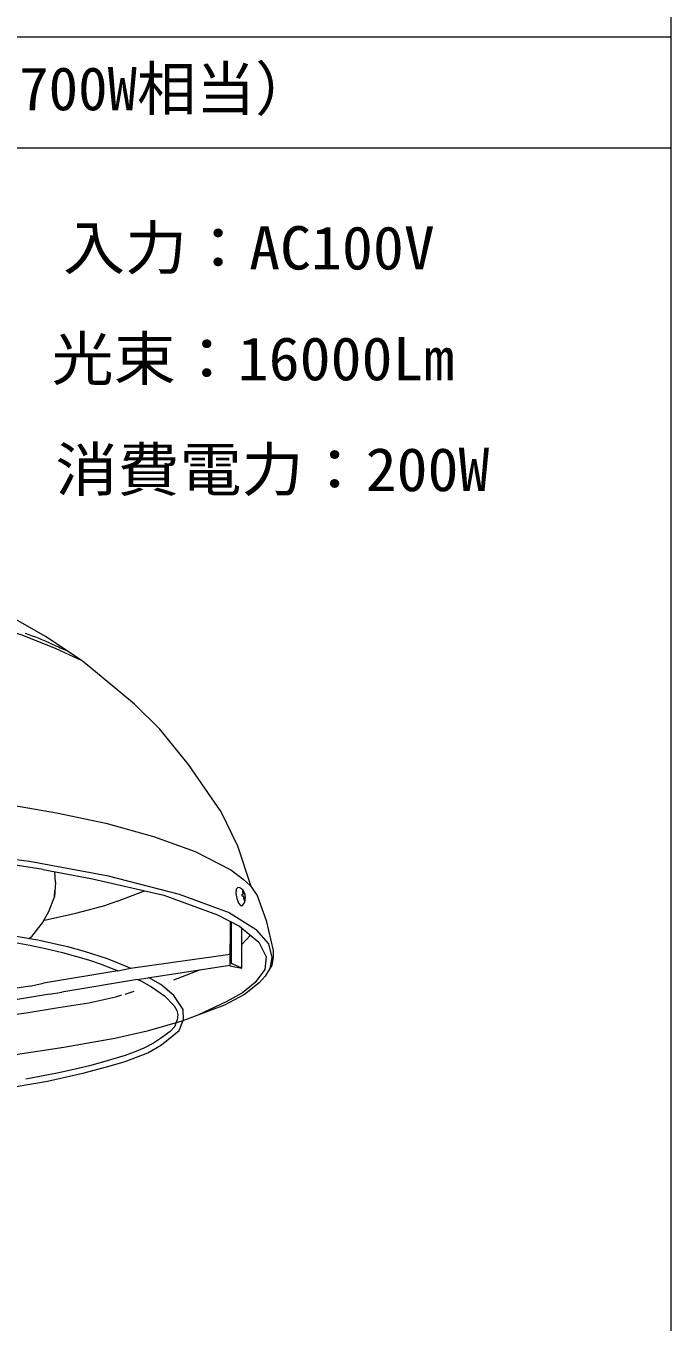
# Model space of a CAD drawing. Units: millimetres, scale not verified. Extents: x -1348 to 1152, y -2025 to -250.
# Drawn here: x 933.8 to 1152.1, y -1572 to -1133.5 of the extents above; entities that cross this region are included whole.
import ezdxf
from ezdxf.enums import TextEntityAlignment as Align

# ---------------------------------------------------------------- set-up
doc = ezdxf.new("R2010")
doc.units = ezdxf.units.MM
doc.header["$LTSCALE"] = 5
doc.layers.add('0-0_絵', color=7, linetype='Continuous', lineweight=20)
doc.layers.add('0-2_枠', color=7, linetype='Continuous', lineweight=20)
doc.layers.add('0-1_文字', color=7, linetype='Continuous')
doc.styles.add('ＭＳ ゴシック', font='')
doc.styles.get('ＭＳ ゴシック').set_extended_font_data('MS Gothic')

msp = doc.modelspace()

# ---------------------------------------------------------------- linework, layer by layer
at = {"layer": '0-0_絵', "lineweight": 18}
for p, q in [((943.813, -1423.192), (943.559, -1419.696)), ((964.793, -1429.62), (973.885, -1426.09)), ((934.868, -1442.214), (935.698, -1441.527)), ((1006.856, -1444.247), (1009.699, -1441.138)), ((1002.818, -1447.331), (1002.476, -1447.566)), ((969.184, -1452.335), (1002.817, -1447.517)), ((975.657, -1455.398), (1002.801, -1451.327)), ((964.88, -1453.196), (939.671, -1457.377)), ((971.558, -1456.141), (945.857, -1460.421)), ((992.478, -1452.971), (983.721, -1456.303)), ((992.742, -1452.835), (992.478, -1452.971)), ((935.097, -1458.332), (910.541, -1462.193)), ((967.361, -1461.096), (970.346, -1460.019)), ((941.743, -1461.117), (917.566, -1465.041))]:
    msp.add_line(p, q, dxfattribs=at)
at = {"layer": '0-0_絵'}
for p, q in [((943.813, -1423.192), (943.371, -1428.201)), ((964.793, -1429.62), (960.855, -1430.985)), ((939.629, -1436.535), (935.698, -1441.527)), ((1002.865, -1436.484), (1002.8, -1451.464)), ((1006.856, -1452.326), (1006.856, -1438.799)), ((964.88, -1453.196), (969.184, -1452.335)), ((971.558, -1456.141), (975.657, -1455.398)), ((935.097, -1458.332), (939.671, -1457.377)), ((941.743, -1461.117), (945.857, -1460.421))]:
    msp.add_line(p, q, dxfattribs=at)
at = {"layer": '0-0_絵', "lineweight": 18}
for points in [[(979.074, -1371.456), (970.537, -1362.956), (959.906, -1354.207), (952.811, -1348.312), (940.336, -1340.047), (929.554, -1333.884), (921.668, -1329.781), (909.941, -1324.954), (901.634, -1321.652), (894.313, -1319.228), (885.273, -1316.77), (878.107, -1315.198), (872.311, -1314.314), (861.815, -1312.984), (849.849, -1311.235), (839.074, -1310.745), (830.747, -1310.885), (821.571, -1311.595), (803.319, -1313.958)], [(952.811, -1348.312), (944.027, -1344.235), (932.501, -1339.625), (919.755, -1335.828), (907.009, -1332.574), (891.686, -1329.59), (877.177, -1327.755), (849.632, -1325.556), (837.29, -1325.561), (814.44, -1326.518), (785.772, -1329.461), (764.457, -1332.89), (741.96, -1339.154), (731.104, -1344.194), (729.633, -1344.815)], [(933.544, -1338.982), (934.7, -1339.38), (935.851, -1339.79), (936.997, -1340.215), (938.135, -1340.658), (938.791, -1340.924), (939.416, -1341.185), (940.488, -1341.649), (941.555, -1342.126), (942.619, -1342.611), (943.681, -1343.1), (944.745, -1343.589), (945.362, -1343.87), (945.735, -1344.038), (946.377, -1344.328), (947.017, -1344.62), (947.655, -1344.919)], [(1010, -1424.67), (1009.884, -1424.268), (1005.446, -1410.976), (999.825, -1399.422), (988.815, -1383.348), (979.074, -1371.456)], [(926.623, -1396.732), (944.074, -1399.681), (960.82, -1403.199), (976.944, -1407.705), (991.004, -1412.782), (1003.139, -1418.967), (1007.279, -1422.126), (1009.801, -1424.483), (1012, -1427.757), (1015.047, -1436.133), (1017.37, -1446.262), (1017.415, -1448.644), (1016.938, -1451.251), (1014.764, -1454.967), (1012.723, -1457.275), (1007.662, -1461.151), (1000.92, -1464.824), (986.544, -1470.249)], [(939.586, -1418.954), (922.157, -1416.241), (903.285, -1414.214), (874.649, -1411.982), (847.162, -1411.302), (822.814, -1411.311), (808.066, -1411.646), (790.061, -1412.586), (770.749, -1413.96), (753.315, -1415.919), (736.475, -1418.292), (724.477, -1420.172), (705.584, -1423.692), (689.086, -1428.071), (679.326, -1431.813), (669.109, -1438.187), (665.091, -1443.21), (663.617, -1447.548), (664.963, -1454.189), (668.69, -1458.127), (686.152, -1467.304)], [(1011.697, -1439.376), (1002.334, -1433.483), (985.732, -1427.308), (961.723, -1421.204), (935.001, -1416.175), (906.44, -1412.578)], [(939.586, -1418.954), (956.302, -1422.109), (980.394, -1427.563)], [(939.629, -1436.535), (941.56, -1433.133), (943.371, -1428.201), (943.592, -1425.897)], [(980.394, -1427.563), (998.592, -1434.287), (1006.009, -1438.101), (1012.555, -1443.488), (1015.027, -1448.505), (1014.563, -1452.747), (1011.332, -1457.106), (1007.051, -1460.647), (1001.464, -1463.686), (992.162, -1468.129)], [(1007.597, -1429.276), (1007.329, -1427.974), (1006.957, -1427.912), (1006.895, -1427.209), (1007.287, -1427.209), (1007.122, -1426.279), (1007.096, -1425.825), (1007.37, -1426.383), (1007.701, -1427.251), (1007.946, -1427.406)], [(1007.99, -1427.974), (1007.866, -1427.995), (1007.721, -1429.359), (1007.597, -1429.276)], [(763.966, -1439.088), (767.735, -1438.566), (774.523, -1437.735), (784.455, -1436.696), (793.992, -1435.844), (802.164, -1435.228), (814.307, -1434.594), (825.19, -1434.273), (838.797, -1434.096), (852.18, -1434.289), (864.66, -1434.771), (875.338, -1435.458), (889.705, -1436.497), (904.353, -1437.762), (914.814, -1438.993), (925.879, -1440.633), (937.814, -1442.732), (947.834, -1444.995), (953.416, -1446.522), (961.252, -1449.059), (967.94, -1451.77), (969.119, -1452.348)], [(940.063, -1436.078), (950.669, -1433.663), (960.855, -1430.985)], [(767.724, -1441.045), (774.747, -1440.216), (790.067, -1438.627), (800.775, -1437.799), (809.837, -1437.231), (818.68, -1436.696), (826.927, -1436.374), (837.094, -1436.466), (845.038, -1436.633), (854.162, -1436.688), (864.603, -1436.996), (873.538, -1437.608), (880.784, -1438.112), (888.602, -1438.649), (896.798, -1439.27), (903.84, -1439.882), (910.114, -1440.535), (914.969, -1441.127), (920.234, -1441.871), (925.183, -1442.673), (930.117, -1443.562), (935.035, -1444.526)], [(1011.697, -1439.376), (1015.781, -1444.026), (1017.01, -1448.64), (1016.24, -1452.431)], [(935.035, -1444.526), (940.353, -1445.659), (946.184, -1447.046), (950.577, -1448.221), (954.932, -1449.524), (958.883, -1450.846), (963.527, -1452.586), (964.963, -1453.179)], [(910.171, -1495.431), (916.426, -1494.523), (930.487, -1492.384), (941.04, -1490.499), (953.475, -1487.722), (961.512, -1485.525), (967.372, -1483.826), (974.971, -1480.971), (979.578, -1478.248), (985.628, -1473.347), (987.1, -1469.71), (986.964, -1466.245), (983.792, -1461.531), (979.457, -1457.802), (975.222, -1455.477)], [(971.589, -1456.136), (972.821, -1456.717), (976.247, -1458.64), (980.678, -1461.698), (983.918, -1465.054), (984.773, -1466.561), (985.136, -1468.017), (984.971, -1469.751), (984.081, -1472.092), (982.515, -1473.669), (979.314, -1476.051), (976.915, -1477.619), (973.65, -1479.324), (970.346, -1480.71), (967.361, -1481.788), (960.438, -1483.906), (955.24, -1485.304), (950.009, -1486.575), (944.321, -1487.811), (939.012, -1488.848), (933.688, -1489.812)], [(923.142, -1468.827), (933.792, -1467.46), (944.823, -1465.608), (955.083, -1463.988), (964.185, -1461.983), (966.191, -1461.366)], [(986.544, -1470.249), (974.826, -1473.626), (963.828, -1476.067), (946.592, -1479.178), (930.216, -1481.6), (919.354, -1482.713), (916.417, -1482.996)]]:
    msp.add_lwpolyline(points, dxfattribs=at)
msp.add_lwpolyline([(1006.484, -1431.151), (1007.084, -1431.128), (1007.783, -1429.917), (1008.073, -1428.413), (1007.946, -1427.406), (1007.832, -1426.997), (1007.096, -1425.825), (1006.171, -1425.06), (1005.419, -1424.946), (1004.928, -1425.511), (1004.82, -1427.002), (1005.172, -1428.684), (1005.741, -1430.287)], close=True, dxfattribs=at)
at = {"layer": '0-0_絵'}
msp.add_lwpolyline([(1002.8, -1451.464), (1006.856, -1452.326), (1003.28, -1450.723), (1003.367, -1444.822), (1003.367, -1436.743)], dxfattribs=at)
at = {"layer": '0-2_枠'}
for p, q in [((1152.055, -1137.212), (-1347.945, -1137.212)), ((-1347.945, -1174.712), (1152.055, -1174.712))]:
    msp.add_line(p, q, dxfattribs=at)
msp.add_lwpolyline([(-1347.945, -249.712), (-1347.945, -2024.712), (1152.055, -2024.712), (1152.055, -249.712)], close=True, dxfattribs=at)

# ---------------------------------------------------------------- texts
at = {"layer": '0-1_文字', "style": 'ＭＳ ゴシック'}
msp.add_text('高天井用無電極ランプ（水銀灯700W相当）', height=14.66, dxfattribs=at).set_placement((651.513, -1166.392), align=Align.BOTTOM_LEFT)
at = {"layer": '0-1_文字', "style": 'ＭＳ ゴシック', "width": 1.05}
for s, p in [('入力：AC100V', (946.291, -1220.271)), ('光束：16000Lm', (942.447, -1257.771)), ('消費電力：200W', (943.729, -1295.271))]:
    msp.add_text(s, height=14.66, dxfattribs=at).set_placement(p, align=Align.BOTTOM_LEFT)

doc.saveas('drawing.dxf')
